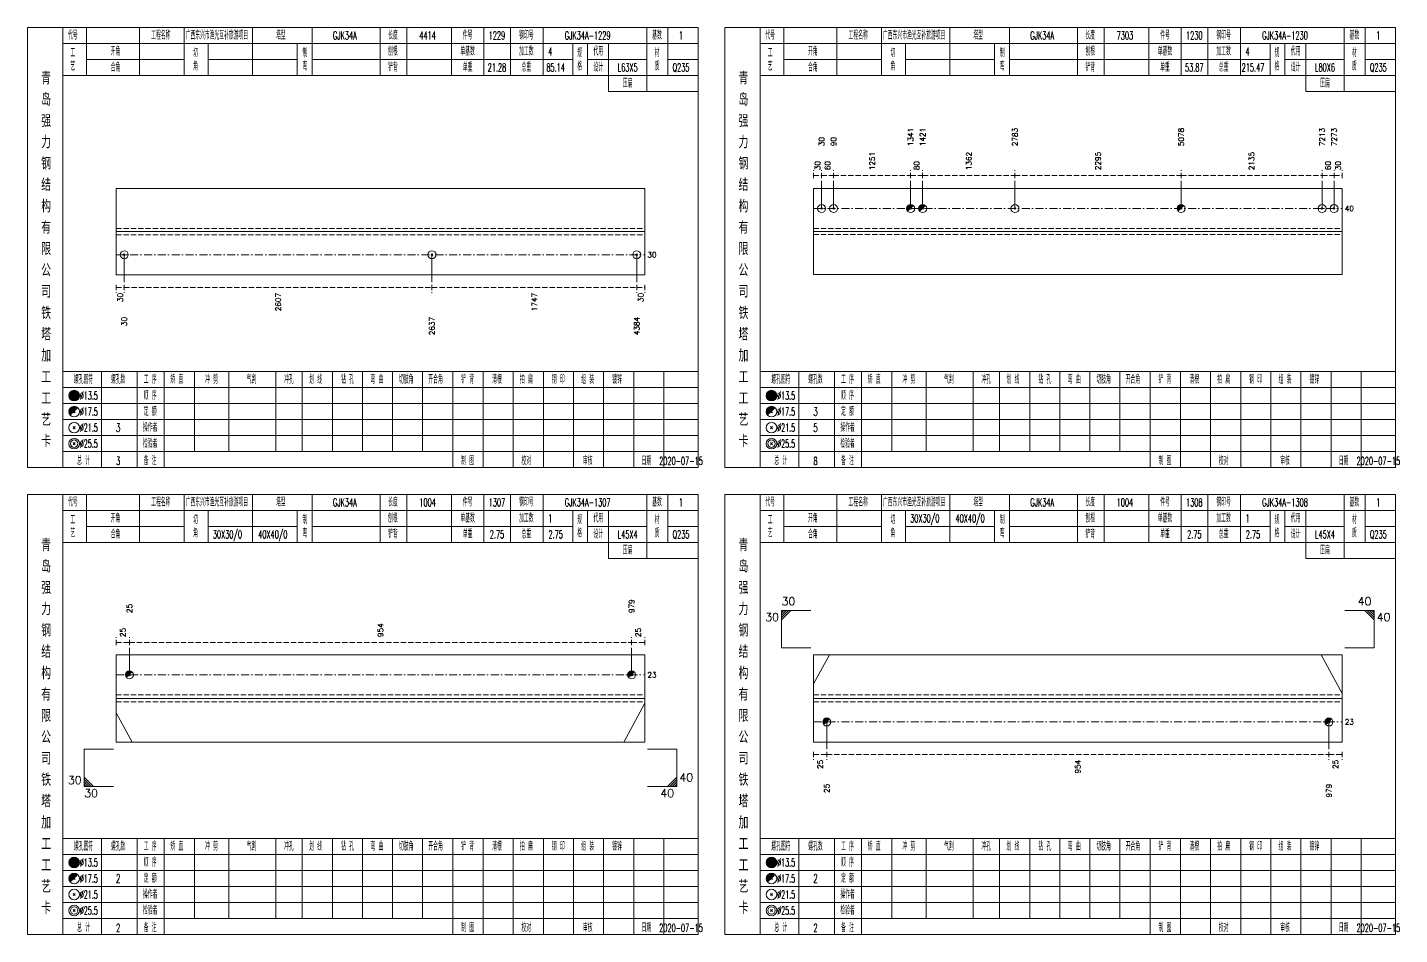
# Model space of a CAD drawing. Extents: x 0 to 2606, y -377 to 6479.
# Drawn here: x 0 to 514, y 700 to 1040 of the extents above; entities that cross this region are included whole.
import ezdxf
from ezdxf.enums import TextEntityAlignment as Align

# ---------------------------------------------------------------- set-up
doc = ezdxf.new("R2010")
doc.units = 0
doc.header["$MEASUREMENT"] = 0
doc.linetypes.add('一点画线', pattern=[5.2, 3, -1, 0.2, -1])
doc.linetypes.add('虚线', pattern=[2.75, 2, -0.75])
doc.layers.get('0').update_dxf_attribs({"linetype": 'CONTINUOUS', "lineweight": 25})
doc.layers.add('1', color=7, linetype='CONTINUOUS', lineweight=25)
doc.layers.add('4', color=7, linetype='CONTINUOUS', lineweight=25)
doc.styles.get("Standard").update_dxf_attribs({"font": 'simplex.shx', "width": 0.7, "height": 3, "bigfont": 'gbhzfs.shx'})

msp = doc.modelspace()

# ---------------------------------------------------------------- linework, layer by layer
at = {"color": 8, "linetype": '虚线', "lineweight": 9}
for p, q in [((294.7, 983.5), (294.7, 986.5)), ((294.7, 984.5), (297.7, 984.5)), ((297.7, 983.5), (297.7, 986.5)), ((297.7, 983.5), (297.7, 986.5)), ((297.7, 984.5), (302.2, 984.5)), ((302.2, 983.5), (302.2, 986.5)), ((302.2, 983.5), (302.2, 986.5)), ((302.2, 984.5), (331.08, 984.5)), ((331.08, 983.5), (331.08, 986.5)), ((331.08, 983.5), (331.08, 986.5)), ((331.08, 984.5), (335.58, 984.5)), ((335.58, 983.5), (335.58, 986.5)), ((335.58, 983.5), (335.58, 986.5)), ((335.58, 984.5), (370.19, 984.5)), ((370.19, 983.5), (370.19, 986.5)), ((370.19, 983.5), (370.19, 986.5)), ((370.19, 984.5), (432.45, 984.5)), ((432.45, 983.5), (432.45, 986.5)), ((432.45, 983.5), (432.45, 986.5)), ((432.45, 984.5), (485.3, 984.5)), ((485.3, 983.5), (485.3, 986.5)), ((485.3, 983.5), (485.3, 986.5)), ((485.3, 984.5), (489.8, 984.5)), ((489.8, 983.5), (489.8, 986.5)), ((489.8, 983.5), (489.8, 986.5)), ((489.8, 984.5), (492.8, 984.5)), ((492.8, 983.5), (492.8, 986.5)), ((33.3, 943.5), (33.3, 940.5)), ((33.3, 942.5), (36.3, 942.5)), ((36.3, 943.5), (36.3, 940.5)), ((36.3, 943.5), (36.3, 940.5)), ((36.3, 942.5), (151.65, 942.5)), ((151.65, 943.5), (151.65, 940.5)), ((151.65, 943.5), (151.65, 940.5)), ((151.65, 942.5), (228.4, 942.5)), ((228.4, 943.5), (228.4, 940.5)), ((228.4, 943.5), (228.4, 940.5)), ((228.4, 942.5), (231.4, 942.5)), ((231.4, 943.5), (231.4, 940.5)), ((33.3, 808.5), (33.3, 811.5)), ((33.3, 809.5), (38.23, 809.5)), ((38.23, 808.5), (38.23, 811.5)), ((38.23, 808.5), (38.23, 811.5)), ((38.23, 809.5), (226.47, 809.5)), ((226.47, 808.5), (226.47, 811.5)), ((226.47, 808.5), (226.47, 811.5)), ((226.47, 809.5), (231.4, 809.5)), ((231.4, 808.5), (231.4, 811.5)), ((294.7, 768.5), (294.7, 765.5)), ((294.7, 767.5), (299.63, 767.5)), ((299.63, 768.5), (299.63, 765.5)), ((299.63, 768.5), (299.63, 765.5)), ((299.63, 767.5), (487.87, 767.5)), ((487.87, 768.5), (487.87, 765.5)), ((487.87, 768.5), (487.87, 765.5)), ((487.87, 767.5), (492.8, 767.5)), ((492.8, 768.5), (492.8, 765.5))]:
    msp.add_line(p, q, dxfattribs=at)
at = {"color": 7, "linetype": 'Continuous', "lineweight": 13}
for p, q in [((297.7, 972.12), (297.7, 982.5)), ((302.2, 972.12), (302.2, 982.5)), ((331.08, 972.12), (331.08, 982.5)), ((335.58, 972.12), (335.58, 982.5)), ((370.19, 972.12), (370.19, 982.5)), ((432.45, 972.12), (432.45, 982.5)), ((485.3, 972.12), (485.3, 982.5)), ((489.8, 972.12), (489.8, 982.5)), ((297.4, 971.83), (298, 972.42)), ((298, 971.83), (297.4, 972.42)), ((301.9, 971.83), (302.5, 972.42)), ((302.5, 971.83), (301.9, 972.42)), ((369.89, 971.83), (370.49, 972.42)), ((370.49, 971.83), (369.89, 972.42)), ((485, 971.83), (485.6, 972.42)), ((485.6, 971.83), (485, 972.42)), ((489.5, 971.83), (490.1, 972.42)), ((490.1, 971.83), (489.5, 972.42)), ((36.3, 954.81), (36.3, 944.5)), ((151.65, 954.81), (151.65, 944.5)), ((228.4, 954.81), (228.4, 944.5)), ((282.7, 821.5), (293.7, 821.5)), ((282.7, 807.5), (282.7, 821.5)), ((283.57, 821.5), (282.7, 820.62)), ((284.45, 821.5), (282.7, 819.75)), ((285.32, 821.5), (282.7, 818.88)), ((286.2, 821.5), (282.7, 818)), ((504.8, 821.5), (493.8, 821.5)), ((501.3, 821.5), (504.8, 818)), ((502.18, 821.5), (504.8, 818.88)), ((503.05, 821.5), (504.8, 819.75)), ((503.93, 821.5), (504.8, 820.62)), ((504.8, 807.5), (504.8, 821.5)), ((38.23, 797.33), (38.23, 807.5)), ((226.47, 797.33), (226.47, 807.5)), ((282.7, 807.5), (293.7, 807.5)), ((294.7, 793.94), (300.62, 804.83)), ((492.8, 790.31), (484.91, 804.83)), ((504.8, 807.5), (493.8, 807.5)), ((33.3, 783.06), (39.22, 772.17)), ((231.4, 786.69), (223.51, 772.17)), ((299.63, 779.67), (299.63, 769.5)), ((487.87, 779.67), (487.87, 769.5)), ((21.3, 769.5), (32.3, 769.5)), ((21.3, 769.5), (21.3, 755.5)), ((243.4, 769.5), (232.4, 769.5)), ((243.4, 769.5), (243.4, 755.5)), ((24.8, 755.5), (21.3, 759)), ((23.93, 755.5), (21.3, 758.12)), ((23.05, 755.5), (21.3, 757.25)), ((22.18, 755.5), (21.3, 756.38)), ((239.9, 755.5), (243.4, 759)), ((240.78, 755.5), (243.4, 758.12)), ((241.65, 755.5), (243.4, 757.25)), ((242.53, 755.5), (243.4, 756.38)), ((21.3, 755.5), (32.3, 755.5)), ((243.4, 755.5), (232.4, 755.5))]:
    msp.add_line(p, q, dxfattribs=at)
at = {"color": 7, "linetype": 'Continuous', "lineweight": 18}
for p, q in [((33.3, 979.69), (33.3, 947.31)), ((33.3, 979.69), (231.4, 979.69)), ((231.4, 979.69), (231.4, 947.31)), ((294.7, 979.62), (294.7, 947.38)), ((294.7, 979.62), (492.8, 979.62)), ((492.8, 979.62), (492.8, 947.38)), ((33.3, 963.5), (231.4, 963.5)), ((294.7, 963.5), (492.8, 963.5)), ((33.3, 804.83), (33.3, 772.17)), ((33.3, 804.83), (231.4, 804.83)), ((231.4, 804.83), (231.4, 772.17)), ((294.7, 804.83), (294.7, 772.17)), ((294.7, 804.83), (492.8, 804.83)), ((492.8, 804.83), (492.8, 772.17)), ((33.3, 788.5), (231.4, 788.5)), ((294.7, 788.5), (492.8, 788.5))]:
    msp.add_line(p, q, dxfattribs=at)
at = {"color": 3, "linetype": '一点画线', "lineweight": 13}
for p, q in [((294.7, 972.12), (492.8, 972.12)), ((33.3, 954.81), (231.4, 954.81)), ((33.3, 797.33), (231.4, 797.33)), ((294.7, 779.67), (492.8, 779.67))]:
    msp.add_line(p, q, dxfattribs=at)
at = {"color": 7, "linetype": 'Continuous', "lineweight": 0}
for p, q in [((330.78, 971.83), (331.38, 972.42)), ((330.78, 972.42), (331.38, 971.83)), ((335.28, 971.83), (335.88, 972.42)), ((335.28, 972.42), (335.88, 971.83)), ((432.15, 971.83), (432.75, 972.42)), ((432.15, 972.42), (432.75, 971.83)), ((37.93, 797.03), (38.53, 797.63)), ((37.93, 797.63), (38.53, 797.03)), ((226.17, 797.03), (226.77, 797.63)), ((226.17, 797.63), (226.77, 797.03))]:
    msp.add_line(p, q, dxfattribs=at)
at = {"color": 1, "linetype": '虚线', "lineweight": 18}
for p, q in [((33.3, 964.69), (231.4, 964.69)), ((33.3, 962.31), (231.4, 962.31)), ((294.7, 964.62), (492.8, 964.62)), ((294.7, 962.38), (492.8, 962.38)), ((33.3, 789.83), (231.4, 789.83)), ((33.3, 787.17), (231.4, 787.17)), ((294.7, 789.83), (492.8, 789.83)), ((294.7, 787.17), (492.8, 787.17))]:
    msp.add_line(p, q, dxfattribs=at)
at = {"color": 7, "linetype": 'Continuous', "lineweight": 13}
for centre in [(297.7, 972.12), (302.2, 972.12), (331.08, 972.12), (335.58, 972.12), (370.19, 972.12), (432.45, 972.12), (485.3, 972.12), (489.8, 972.12), (38.23, 797.33), (226.47, 797.33)]:
    msp.add_circle(centre, 1.5, dxfattribs=at)
for centre, radius in [((331.08, 972.12), 1.35), ((331.08, 972.12), 1.2), ((331.08, 972.12), 1.05), ((331.08, 972.12), 0.9), ((331.08, 972.12), 0.75), ((331.08, 972.12), 0.6), ((331.08, 972.12), 0.45), ((331.08, 972.12), 0.3), ((331.08, 972.12), 0.15), ((335.58, 972.12), 1.35), ((335.58, 972.12), 1.2), ((335.58, 972.12), 1.05), ((335.58, 972.12), 0.9), ((335.58, 972.12), 0.75), ((335.58, 972.12), 0.6), ((335.58, 972.12), 0.45), ((335.58, 972.12), 0.3), ((335.58, 972.12), 0.15), ((432.45, 972.12), 1.35), ((432.45, 972.12), 1.2), ((432.45, 972.12), 1.05), ((432.45, 972.12), 0.9), ((432.45, 972.12), 0.75), ((432.45, 972.12), 0.6), ((432.45, 972.12), 0.45), ((432.45, 972.12), 0.3), ((432.45, 972.12), 0.15), ((38.23, 797.33), 1.35), ((38.23, 797.33), 1.2), ((38.23, 797.33), 1.05), ((38.23, 797.33), 0.9), ((38.23, 797.33), 0.75), ((38.23, 797.33), 0.6), ((38.23, 797.33), 0.45), ((38.23, 797.33), 0.3), ((38.23, 797.33), 0.15), ((226.47, 797.33), 1.35), ((226.47, 797.33), 1.2), ((226.47, 797.33), 1.05), ((226.47, 797.33), 0.9), ((226.47, 797.33), 0.75), ((226.47, 797.33), 0.6), ((226.47, 797.33), 0.45), ((226.47, 797.33), 0.3), ((226.47, 797.33), 0.15)]:
    msp.add_arc(centre, radius, 45, 225, dxfattribs=at)
at = {"layer": '1', "color": 7, "linetype": 'Continuous', "lineweight": 13}
for p, q in [((36, 954.51), (36.6, 955.11)), ((36.6, 954.51), (36, 955.11)), ((151.35, 954.51), (151.95, 955.11)), ((151.95, 954.51), (151.35, 955.11)), ((228.1, 954.51), (228.7, 955.11)), ((228.7, 954.51), (228.1, 955.11))]:
    msp.add_line(p, q, dxfattribs=at)
at = {"layer": '1', "color": 7, "linetype": 'Continuous', "lineweight": 18}
for p, q in [((33.3, 947.31), (231.4, 947.31)), ((294.7, 947.38), (492.8, 947.38)), ((33.3, 772.17), (231.4, 772.17)), ((294.7, 772.17), (492.8, 772.17))]:
    msp.add_line(p, q, dxfattribs=at)
at = {"layer": '1', "color": 7, "linetype": 'Continuous', "lineweight": 0}
for p, q in [((299.33, 779.37), (299.93, 779.97)), ((299.33, 779.97), (299.93, 779.37)), ((487.57, 779.37), (488.17, 779.97)), ((487.57, 779.97), (488.17, 779.37))]:
    msp.add_line(p, q, dxfattribs=at)
at = {"layer": '1', "color": 7, "linetype": 'Continuous', "lineweight": 13}
for centre in [(36.3, 954.81), (151.65, 954.81), (228.4, 954.81), (299.63, 779.67), (487.87, 779.67)]:
    msp.add_circle(centre, 1.5, dxfattribs=at)
for centre, radius in [((299.63, 779.67), 1.35), ((299.63, 779.67), 1.2), ((299.63, 779.67), 1.05), ((299.63, 779.67), 0.9), ((299.63, 779.67), 0.75), ((299.63, 779.67), 0.6), ((299.63, 779.67), 0.45), ((299.63, 779.67), 0.3), ((299.63, 779.67), 0.15), ((487.87, 779.67), 1.35), ((487.87, 779.67), 1.2), ((487.87, 779.67), 1.05), ((487.87, 779.67), 0.9), ((487.87, 779.67), 0.75), ((487.87, 779.67), 0.6), ((487.87, 779.67), 0.45), ((487.87, 779.67), 0.3), ((487.87, 779.67), 0.15)]:
    msp.add_arc(centre, radius, 45, 225, dxfattribs=at)
at = {"layer": '4', "color": 1, "linetype": 'Continuous', "lineweight": 18}
for p, q in [((13.3, 875), (13.3, 1040)), ((22.2, 1022), (22.2, 1040)), ((42, 1022), (42, 1040)), ((58.8, 1022), (58.8, 1040)), ((84.4, 1022), (84.4, 1040)), ((106.7, 1022), (106.7, 1040)), ((132.2, 1022), (132.2, 1040)), ((142.2, 1022), (142.2, 1040)), ((158.9, 1022), (158.9, 1040)), ((171.1, 1022), (171.1, 1040)), ((181.1, 1022), (181.1, 1040)), ((193.3, 1022), (193.3, 1040)), ((232.2, 1016), (232.2, 1040)), ((240, 1022), (240, 1040)), ((274.7, 875), (274.7, 1040)), ((283.6, 1022), (283.6, 1040)), ((303.4, 1022), (303.4, 1040)), ((320.2, 1022), (320.2, 1040)), ((345.8, 1022), (345.8, 1040)), ((368.1, 1022), (368.1, 1040)), ((393.6, 1022), (393.6, 1040)), ((403.6, 1022), (403.6, 1040)), ((420.3, 1022), (420.3, 1040)), ((432.5, 1022), (432.5, 1040)), ((442.5, 1022), (442.5, 1040)), ((454.7, 1022), (454.7, 1040)), ((493.6, 1016), (493.6, 1040)), ((501.4, 1022), (501.4, 1040)), ((13.3, 1034), (251.4, 1034)), ((67.8, 1022), (67.8, 1034)), ((101.1, 1022), (101.1, 1034)), ((204.4, 1022), (204.4, 1034)), ((210, 1022), (210, 1034)), ((217.8, 1016), (217.8, 1034)), ((274.7, 1034), (512.8, 1034)), ((329.2, 1022), (329.2, 1034)), ((362.5, 1022), (362.5, 1034)), ((465.8, 1022), (465.8, 1034)), ((471.4, 1022), (471.4, 1034)), ((479.2, 1016), (479.2, 1034)), ((22.2, 1028), (58.8, 1028)), ((67.8, 1028), (101.1, 1028)), ((106.7, 1028), (204.4, 1028)), ((210, 1028), (232.2, 1028)), ((240, 1028), (251.4, 1028)), ((283.6, 1028), (320.2, 1028)), ((329.2, 1028), (362.5, 1028)), ((368.1, 1028), (465.8, 1028)), ((471.4, 1028), (493.6, 1028)), ((501.4, 1028), (512.8, 1028)), ((13.3, 1022), (251.4, 1022)), ((274.7, 1022), (512.8, 1022)), ((217.8, 1016), (251.4, 1016)), ((479.2, 1016), (512.8, 1016)), ((13.3, 911), (251.4, 911)), ((27.8, 875), (27.8, 911)), ((41.1, 875), (41.1, 911)), ((51.2, 875), (51.2, 911)), ((62.6, 881), (62.6, 911)), ((75.5, 881), (75.5, 911)), ((93.1, 881), (93.1, 911)), ((103, 881), (103, 911)), ((114.3, 881), (114.3, 911)), ((125.6, 881), (125.6, 911)), ((136.9, 881), (136.9, 911)), ((148.1, 881), (148.1, 911)), ((159.5, 881), (159.5, 911)), ((170.8, 881), (170.8, 911)), ((182.1, 881), (182.1, 911)), ((193.4, 881), (193.4, 911)), ((204.7, 881), (204.7, 911)), ((216, 881), (216, 911)), ((227.3, 881), (227.3, 911)), ((238.6, 881), (238.6, 911)), ((274.7, 911), (512.8, 911)), ((289.2, 875), (289.2, 911)), ((302.5, 875), (302.5, 911)), ((312.6, 875), (312.6, 911)), ((324, 881), (324, 911)), ((336.9, 881), (336.9, 911)), ((354.5, 881), (354.5, 911)), ((364.4, 881), (364.4, 911)), ((375.7, 881), (375.7, 911)), ((387, 881), (387, 911)), ((398.3, 881), (398.3, 911)), ((409.5, 881), (409.5, 911)), ((420.9, 881), (420.9, 911)), ((432.2, 881), (432.2, 911)), ((443.5, 881), (443.5, 911)), ((454.8, 881), (454.8, 911)), ((466.1, 881), (466.1, 911)), ((477.4, 881), (477.4, 911)), ((488.7, 881), (488.7, 911)), ((500, 881), (500, 911)), ((13.3, 905), (251.4, 905)), ((274.7, 905), (512.8, 905)), ((13.3, 899), (251.4, 899)), ((274.7, 899), (512.8, 899)), ((13.3, 893), (251.4, 893)), ((274.7, 893), (512.8, 893)), ((13.3, 887), (251.4, 887)), ((274.7, 887), (512.8, 887)), ((13.3, 881), (251.4, 881)), ((159.5, 875), (159.5, 881)), ((170.8, 875), (170.8, 881)), ((182.1, 875), (182.1, 881)), ((193.4, 875), (193.4, 881)), ((204.7, 875), (204.7, 881)), ((216, 875), (216, 881)), ((227.3, 875), (227.3, 881)), ((238.6, 875), (238.6, 881)), ((274.7, 881), (512.8, 881)), ((420.9, 875), (420.9, 881)), ((432.2, 875), (432.2, 881)), ((443.5, 875), (443.5, 881)), ((454.8, 875), (454.8, 881)), ((466.1, 875), (466.1, 881)), ((477.4, 875), (477.4, 881)), ((488.7, 875), (488.7, 881)), ((500, 875), (500, 881)), ((13.3, 700), (13.3, 865)), ((22.2, 847), (22.2, 865)), ((42, 847), (42, 865)), ((58.8, 847), (58.8, 865)), ((84.4, 847), (84.4, 865)), ((106.7, 847), (106.7, 865)), ((132.2, 847), (132.2, 865)), ((142.2, 847), (142.2, 865)), ((158.9, 847), (158.9, 865)), ((171.1, 847), (171.1, 865)), ((181.1, 847), (181.1, 865)), ((193.3, 847), (193.3, 865)), ((232.2, 841), (232.2, 865)), ((240, 847), (240, 865)), ((274.7, 700), (274.7, 865)), ((283.6, 847), (283.6, 865)), ((303.4, 847), (303.4, 865)), ((320.2, 847), (320.2, 865)), ((345.8, 847), (345.8, 865)), ((368.1, 847), (368.1, 865)), ((393.6, 847), (393.6, 865)), ((403.6, 847), (403.6, 865)), ((420.3, 847), (420.3, 865)), ((432.5, 847), (432.5, 865)), ((442.5, 847), (442.5, 865)), ((454.7, 847), (454.7, 865)), ((493.6, 841), (493.6, 865)), ((501.4, 847), (501.4, 865)), ((13.3, 859), (251.4, 859)), ((67.8, 847), (67.8, 859)), ((101.1, 847), (101.1, 859)), ((204.4, 847), (204.4, 859)), ((210, 847), (210, 859)), ((217.8, 841), (217.8, 859)), ((274.7, 859), (512.8, 859)), ((329.2, 847), (329.2, 859)), ((362.5, 847), (362.5, 859)), ((465.8, 847), (465.8, 859)), ((471.4, 847), (471.4, 859)), ((479.2, 841), (479.2, 859)), ((22.2, 853), (58.8, 853)), ((67.8, 853), (101.1, 853)), ((106.7, 853), (204.4, 853)), ((210, 853), (232.2, 853)), ((240, 853), (251.4, 853)), ((283.6, 853), (320.2, 853)), ((329.2, 853), (362.5, 853)), ((368.1, 853), (465.8, 853)), ((471.4, 853), (493.6, 853)), ((501.4, 853), (512.8, 853)), ((13.3, 847), (251.4, 847)), ((274.7, 847), (512.8, 847)), ((217.8, 841), (251.4, 841)), ((479.2, 841), (512.8, 841)), ((13.3, 736), (251.4, 736)), ((27.8, 700), (27.8, 736)), ((41.1, 700), (41.1, 736)), ((51.2, 700), (51.2, 736)), ((62.6, 706), (62.6, 736)), ((75.5, 706), (75.5, 736)), ((93.1, 706), (93.1, 736)), ((103, 706), (103, 736)), ((114.3, 706), (114.3, 736)), ((125.6, 706), (125.6, 736)), ((136.9, 706), (136.9, 736)), ((148.1, 706), (148.1, 736)), ((159.5, 706), (159.5, 736)), ((170.8, 706), (170.8, 736)), ((182.1, 706), (182.1, 736)), ((193.4, 706), (193.4, 736)), ((204.7, 706), (204.7, 736)), ((216, 706), (216, 736)), ((227.3, 706), (227.3, 736)), ((238.6, 706), (238.6, 736)), ((274.7, 736), (512.8, 736)), ((289.2, 700), (289.2, 736)), ((302.5, 700), (302.5, 736)), ((312.6, 700), (312.6, 736)), ((324, 706), (324, 736)), ((336.9, 706), (336.9, 736)), ((354.5, 706), (354.5, 736)), ((364.4, 706), (364.4, 736)), ((375.7, 706), (375.7, 736)), ((387, 706), (387, 736)), ((398.3, 706), (398.3, 736)), ((409.5, 706), (409.5, 736)), ((420.9, 706), (420.9, 736)), ((432.2, 706), (432.2, 736)), ((443.5, 706), (443.5, 736)), ((454.8, 706), (454.8, 736)), ((466.1, 706), (466.1, 736)), ((477.4, 706), (477.4, 736)), ((488.7, 706), (488.7, 736)), ((500, 706), (500, 736)), ((13.3, 730), (251.4, 730)), ((274.7, 730), (512.8, 730)), ((13.3, 724), (251.4, 724)), ((274.7, 724), (512.8, 724)), ((13.3, 718), (251.4, 718)), ((274.7, 718), (512.8, 718)), ((13.3, 712), (251.4, 712)), ((274.7, 712), (512.8, 712)), ((13.3, 706), (251.4, 706)), ((159.5, 700), (159.5, 706)), ((170.8, 700), (170.8, 706)), ((182.1, 700), (182.1, 706)), ((193.4, 700), (193.4, 706)), ((204.7, 700), (204.7, 706)), ((216, 700), (216, 706)), ((227.3, 700), (227.3, 706)), ((238.6, 700), (238.6, 706)), ((274.7, 706), (512.8, 706)), ((420.9, 700), (420.9, 706)), ((432.2, 700), (432.2, 706)), ((443.5, 700), (443.5, 706)), ((454.8, 700), (454.8, 706)), ((466.1, 700), (466.1, 706)), ((477.4, 700), (477.4, 706)), ((488.7, 700), (488.7, 706)), ((500, 700), (500, 706))]:
    msp.add_line(p, q, dxfattribs=at)
at = {"layer": '4', "color": 7, "linetype": 'Continuous', "lineweight": 13}
for p, q in [((17.3, 901.8), (17.7, 902.2)), ((17.7, 901.8), (17.3, 902.2)), ((278.7, 901.8), (279.1, 902.2)), ((279.1, 901.8), (278.7, 902.2)), ((17.1, 889.6), (17.9, 890.4)), ((17.9, 889.6), (17.1, 890.4)), ((278.5, 889.6), (279.3, 890.4)), ((279.3, 889.6), (278.5, 890.4)), ((17.1, 883.6), (17.9, 884.4)), ((17.9, 883.6), (17.1, 884.4)), ((278.5, 883.6), (279.3, 884.4)), ((279.3, 883.6), (278.5, 884.4)), ((17.3, 726.8), (17.7, 727.2)), ((17.7, 726.8), (17.3, 727.2)), ((278.7, 726.8), (279.1, 727.2)), ((279.1, 726.8), (278.7, 727.2)), ((17.1, 714.6), (17.9, 715.4)), ((17.9, 714.6), (17.1, 715.4)), ((278.5, 714.6), (279.3, 715.4)), ((279.3, 714.6), (278.5, 715.4)), ((17.1, 708.6), (17.9, 709.4)), ((17.9, 708.6), (17.1, 709.4)), ((278.5, 708.6), (279.3, 709.4)), ((279.3, 708.6), (278.5, 709.4))]:
    msp.add_line(p, q, dxfattribs=at)
at = {"layer": '4', "color": 7, "linetype": 'Continuous', "lineweight": 0}
for p, q in [((17.1, 895.6), (17.9, 896.4)), ((17.1, 896.4), (17.9, 895.6)), ((278.5, 895.6), (279.3, 896.4)), ((278.5, 896.4), (279.3, 895.6)), ((17.1, 720.6), (17.9, 721.4)), ((17.1, 721.4), (17.9, 720.6)), ((278.5, 720.6), (279.3, 721.4)), ((278.5, 721.4), (279.3, 720.6))]:
    msp.add_line(p, q, dxfattribs=at)
at = {"layer": '4', "color": 1, "linetype": 'Continuous', "lineweight": 18}
for points in [[(0, 1040), (0, 875), (251.4, 875), (251.4, 1040)], [(261.4, 1040), (261.4, 875), (512.8, 875), (512.8, 1040)], [(0, 865), (0, 700), (251.4, 700), (251.4, 865)], [(261.4, 865), (261.4, 700), (512.8, 700), (512.8, 865)]]:
    msp.add_lwpolyline(points, close=True, dxfattribs=at)
at = {"layer": '4', "color": 7, "linetype": 'Continuous', "lineweight": 13}
for centre, radius in [((17.5, 902), 2), ((17.5, 902), 1.8), ((17.5, 902), 1.6), ((17.5, 902), 1.4), ((17.5, 902), 1.2), ((17.5, 902), 1), ((17.5, 902), 0.8), ((17.5, 902), 0.6), ((17.5, 902), 0.4), ((17.5, 902), 0.2), ((278.9, 902), 2), ((278.9, 902), 1.8), ((278.9, 902), 1.6), ((278.9, 902), 1.4), ((278.9, 902), 1.2), ((278.9, 902), 1), ((278.9, 902), 0.8), ((278.9, 902), 0.6), ((278.9, 902), 0.4), ((278.9, 902), 0.2), ((17.5, 896), 2), ((278.9, 896), 2), ((17.5, 890), 2), ((278.9, 890), 2), ((17.5, 884), 2), ((17.5, 884), 1.4), ((278.9, 884), 2), ((278.9, 884), 1.4), ((17.5, 727), 2), ((17.5, 727), 1.8), ((17.5, 727), 1.6), ((17.5, 727), 1.4), ((17.5, 727), 1.2), ((17.5, 727), 1), ((17.5, 727), 0.8), ((17.5, 727), 0.6), ((17.5, 727), 0.4), ((17.5, 727), 0.2), ((278.9, 727), 2), ((278.9, 727), 1.8), ((278.9, 727), 1.6), ((278.9, 727), 1.4), ((278.9, 727), 1.2), ((278.9, 727), 1), ((278.9, 727), 0.8), ((278.9, 727), 0.6), ((278.9, 727), 0.4), ((278.9, 727), 0.2), ((17.5, 721), 2), ((278.9, 721), 2), ((17.5, 715), 2), ((278.9, 715), 2), ((17.5, 709), 2), ((17.5, 709), 1.4), ((278.9, 709), 2), ((278.9, 709), 1.4)]:
    msp.add_circle(centre, radius, dxfattribs=at)
for centre, radius in [((17.5, 896), 1.8), ((17.5, 896), 1.6), ((17.5, 896), 1.4), ((17.5, 896), 1.2), ((17.5, 896), 1), ((17.5, 896), 0.8), ((17.5, 896), 0.6), ((17.5, 896), 0.4), ((17.5, 896), 0.2), ((278.9, 896), 1.8), ((278.9, 896), 1.6), ((278.9, 896), 1.4), ((278.9, 896), 1.2), ((278.9, 896), 1), ((278.9, 896), 0.8), ((278.9, 896), 0.6), ((278.9, 896), 0.4), ((278.9, 896), 0.2), ((17.5, 721), 1.8), ((17.5, 721), 1.6), ((17.5, 721), 1.4), ((17.5, 721), 1.2), ((17.5, 721), 1), ((17.5, 721), 0.8), ((17.5, 721), 0.6), ((17.5, 721), 0.4), ((17.5, 721), 0.2), ((278.9, 721), 1.8), ((278.9, 721), 1.6), ((278.9, 721), 1.4), ((278.9, 721), 1.2), ((278.9, 721), 1), ((278.9, 721), 0.8), ((278.9, 721), 0.6), ((278.9, 721), 0.4), ((278.9, 721), 0.2)]:
    msp.add_arc(centre, radius, 45, 225, dxfattribs=at)

# ---------------------------------------------------------------- texts
at = {"color": 7, "linetype": 'Continuous', "lineweight": 13}
for s, p in [('30', (297.7, 995.5)), ('90', (302.2, 995.5)), ('1341', (331.08, 995.5)), ('1421', (335.58, 995.5)), ('2783', (370.19, 995.5)), ('5078', (432.45, 995.5)), ('7213', (485.3, 995.5)), ('7273', (489.8, 995.5)), ('25', (38.23, 820.5)), ('979', (226.47, 820.5))]:
    msp.add_text(s, height=2, rotation=90, dxfattribs=at).set_placement(p, align=Align.MIDDLE_LEFT)
at = {"color": 8, "linetype": 'Continuous', "lineweight": 9}
for s, p in [('1362', (352.88, 986.5)), ('2295', (401.32, 986.5)), ('2135', (458.87, 986.5)), ('30', (296.2, 986.5)), ('60', (299.95, 986.5)), ('1251', (316.64, 986.5)), ('80', (333.33, 986.5)), ('60', (487.55, 986.5)), ('30', (491.3, 986.5)), ('25', (35.77, 811.5)), ('954', (132.35, 811.5)), ('25', (228.93, 811.5))]:
    msp.add_text(s, height=2, rotation=90, dxfattribs=at).set_placement(p, align=Align.MIDDLE_LEFT)
at = {"color": 7, "linetype": 'Continuous', "lineweight": 13}
for s, p in [('40', (493.8, 972.12)), ('30', (232.4, 954.81)), ('23', (232.4, 797.33)), ('23', (493.8, 779.67))]:
    msp.add_text(s, height=2, dxfattribs=at).set_placement(p, align=Align.MIDDLE_LEFT)
at = {"color": 8, "linetype": 'Continuous', "lineweight": 9}
for s, p in [('30', (34.8, 940.5)), ('2607', (93.97, 940.5)), ('1747', (190.02, 940.5)), ('30', (229.9, 940.5)), ('25', (297.17, 765.5)), ('954', (393.75, 765.5)), ('25', (490.33, 765.5))]:
    msp.add_text(s, height=2, rotation=90, dxfattribs=at).set_placement(p, align=Align.MIDDLE_RIGHT)
at = {"color": 7, "linetype": 'Continuous', "lineweight": 13}
for s, p in [('30', (282.7, 822.5)), ('40', (244.4, 756.5))]:
    msp.add_text(s, height=3, dxfattribs=at).set_placement(p, align=Align.BOTTOM_LEFT)
for s, p in [('40', (503.8, 822.5)), ('30', (20.3, 755.5))]:
    msp.add_text(s, height=3, dxfattribs=at).set_placement(p, align=Align.BOTTOM_RIGHT)
for s, p in [('30', (281.7, 820.5)), ('40', (242.4, 754.5))]:
    msp.add_text(s, height=3, dxfattribs=at).set_placement(p, align=Align.TOP_RIGHT)
for s, p in [('40', (505.8, 820.5)), ('30', (21.3, 754.5))]:
    msp.add_text(s, height=3, dxfattribs=at).set_placement(p, align=Align.TOP_LEFT)
at = {"layer": '1', "color": 7, "linetype": 'Continuous', "lineweight": 13}
for s, p in [('30', (36.3, 931.5)), ('2637', (151.65, 931.5)), ('4384', (228.4, 931.5)), ('25', (299.63, 756.5)), ('979', (487.87, 756.5))]:
    msp.add_text(s, height=2, rotation=90, dxfattribs=at).set_placement(p, align=Align.MIDDLE_RIGHT)
at = {"layer": '4', "color": 1, "linetype": 'Continuous', "lineweight": 13}
for s, height, width, p in [('代号', 3, 0.6, (17, 1037)), ('工程名称', 3, 0.6, (50, 1037)), ('广西东兴市渔光互补旅游项目', 3, 0.6, (71, 1037)), ('塔型', 3, 0.6, (95, 1037)), ('GJK34A', 3, 0.6, (119, 1037)), ('长度', 3, 0.6, (137, 1037)), ('4414', 3, 0.6, (150, 1037)), ('件号', 3, 0.6, (165, 1037)), ('1229', 3, 0.6, (176, 1037)), ('钢印号', 3, 0.6, (187, 1037)), ('GJK34A-1229', 3, 0.6, (210, 1037)), ('基数', 3, 0.6, (236, 1037)), ('1', 3, 0.6, (245, 1037)), ('代号', 3, 0.6, (278.4, 1037)), ('工程名称', 3, 0.6, (311.4, 1037)), ('广西东兴市渔光互补旅游项目', 3, 0.6, (332.4, 1037)), ('塔型', 3, 0.6, (356.4, 1037)), ('GJK34A', 3, 0.6, (380.4, 1037)), ('长度', 3, 0.6, (398.4, 1037)), ('7303', 3, 0.6, (411.4, 1037)), ('件号', 3, 0.6, (426.4, 1037)), ('1230', 3, 0.6, (437.4, 1037)), ('钢印号', 3, 0.6, (448.4, 1037)), ('GJK34A-1230', 3, 0.6, (471.4, 1037)), ('基数', 3, 0.6, (497.4, 1037)), ('1', 3, 0.6, (506.4, 1037)), ('工', 3, 0.6, (17, 1030.4)), ('开角', 3, 0.6, (33, 1031)), ('切', 3, 0.6, (63, 1030.4)), ('制', 3, 0.6, (104, 1030.4)), ('刨根', 3, 0.6, (137, 1031)), ('单基数', 3, 0.6, (165, 1031)), ('加工数', 3, 0.6, (187, 1031)), ('4', 3, 0.6, (196, 1031)), ('规', 3, 0.6, (207, 1030.4)), ('代用', 3, 0.6, (214, 1031)), ('材', 3, 0.6, (236, 1030.4)), ('工', 3, 0.6, (278.4, 1030.4)), ('开角', 3, 0.6, (294.4, 1031)), ('切', 3, 0.6, (324.4, 1030.4)), ('制', 3, 0.6, (365.4, 1030.4)), ('刨根', 3, 0.6, (398.4, 1031)), ('单基数', 3, 0.6, (426.4, 1031)), ('加工数', 3, 0.6, (448.4, 1031)), ('4', 3, 0.6, (457.4, 1031)), ('规', 3, 0.6, (468.4, 1030.4)), ('代用', 3, 0.6, (475.4, 1031)), ('材', 3, 0.6, (497.4, 1030.4)), ('青', 4.6, 0.8, (7, 1021)), ('艺', 3, 0.6, (17, 1025.4)), ('合角', 3, 0.6, (33, 1025)), ('角', 3, 0.6, (63, 1025.4)), ('弯', 3, 0.6, (104, 1025.4)), ('铲背', 3, 0.6, (137, 1025)), ('单重', 3, 0.6, (165, 1025)), ('21.28', 3, 0.6, (176, 1025)), ('总重', 3, 0.6, (187, 1025)), ('85.14', 3, 0.6, (198, 1025)), ('格', 3, 0.6, (207, 1025.4)), ('设计', 3, 0.6, (214, 1025)), ('L63X5', 3, 0.6, (225, 1025)), ('质', 3, 0.6, (236, 1025.4)), ('Q235', 3, 0.6, (245, 1025)), ('青', 4.6, 0.8, (268.4, 1021)), ('艺', 3, 0.6, (278.4, 1025.4)), ('合角', 3, 0.6, (294.4, 1025)), ('角', 3, 0.6, (324.4, 1025.4)), ('弯', 3, 0.6, (365.4, 1025.4)), ('铲背', 3, 0.6, (398.4, 1025)), ('单重', 3, 0.6, (426.4, 1025)), ('53.87', 3, 0.6, (437.4, 1025)), ('总重', 3, 0.6, (448.4, 1025)), ('215.47', 3, 0.6, (459.4, 1025)), ('格', 3, 0.6, (468.4, 1025.4)), ('设计', 3, 0.6, (475.4, 1025)), ('L80X6', 3, 0.6, (486.4, 1025)), ('质', 3, 0.6, (497.4, 1025.4)), ('Q235', 3, 0.6, (506.4, 1025)), ('压扁', 3, 0.6, (225, 1019)), ('压扁', 3, 0.6, (486.4, 1019)), ('岛', 4.6, 0.8, (7, 1013)), ('岛', 4.6, 0.8, (268.4, 1013)), ('强', 4.6, 0.8, (7, 1005)), ('强', 4.6, 0.8, (268.4, 1005)), ('力', 4.6, 0.8, (7, 997)), ('力', 4.6, 0.8, (268.4, 997)), ('钢', 4.6, 0.8, (7, 989)), ('钢', 4.6, 0.8, (268.4, 989)), ('结', 4.6, 0.8, (7, 981)), ('结', 4.6, 0.8, (268.4, 981)), ('构', 4.6, 0.8, (7, 973)), ('构', 4.6, 0.8, (268.4, 973)), ('有', 4.6, 0.8, (7, 965)), ('有', 4.6, 0.8, (268.4, 965)), ('限', 4.6, 0.8, (7, 957)), ('限', 4.6, 0.8, (268.4, 957)), ('公', 4.6, 0.8, (7, 949)), ('公', 4.6, 0.8, (268.4, 949)), ('司', 4.6, 0.8, (7, 941)), ('司', 4.6, 0.8, (268.4, 941)), ('铁', 4.6, 0.8, (7, 933)), ('铁', 4.6, 0.8, (268.4, 933)), ('塔', 4.6, 0.8, (7, 925)), ('塔', 4.6, 0.8, (268.4, 925)), ('加', 4.6, 0.8, (7, 917)), ('加', 4.6, 0.8, (268.4, 917)), ('工', 4.6, 0.8, (7, 909)), ('工', 4.6, 0.8, (268.4, 909)), ('螺孔图符', 3, 0.6, (21, 908)), ('螺孔数', 3, 0.6, (34, 908)), ('工 序', 3, 0.6, (46, 908)), ('矫 直', 3, 0.6, (56, 908)), ('冲 剪', 3, 0.6, (69, 908)), ('气割', 3, 0.6, (84, 908)), ('冲孔', 3, 0.6, (98, 908)), ('划 线', 3, 0.6, (108, 908)), ('钻 孔', 3, 0.6, (120, 908)), ('弯 曲', 3, 0.6, (131, 908)), ('切肢角', 3, 0.6, (142, 908)), ('开合角', 3, 0.6, (153, 908)), ('铲 背', 3, 0.6, (165, 908)), ('清根', 3, 0.6, (176, 908)), ('拍 扁', 3, 0.6, (187, 908)), ('钢 印', 3, 0.6, (199, 908)), ('组 装', 3, 0.6, (210, 908)), ('镀锌', 3, 0.6, (221, 908)), ('螺孔图符', 3, 0.6, (282.4, 908)), ('螺孔数', 3, 0.6, (295.4, 908)), ('工 序', 3, 0.6, (307.4, 908)), ('矫 直', 3, 0.6, (317.4, 908)), ('冲 剪', 3, 0.6, (330.4, 908)), ('气割', 3, 0.6, (345.4, 908)), ('冲孔', 3, 0.6, (359.4, 908)), ('划 线', 3, 0.6, (369.4, 908)), ('钻 孔', 3, 0.6, (381.4, 908)), ('弯 曲', 3, 0.6, (392.4, 908)), ('切肢角', 3, 0.6, (403.4, 908)), ('开合角', 3, 0.6, (414.4, 908)), ('铲 背', 3, 0.6, (426.4, 908)), ('清根', 3, 0.6, (437.4, 908)), ('拍 扁', 3, 0.6, (448.4, 908)), ('钢 印', 3, 0.6, (460.4, 908)), ('组 装', 3, 0.6, (471.4, 908)), ('镀锌', 3, 0.6, (482.4, 908)), ('工', 4.6, 0.8, (7, 901)), ('%%C13.5', 3, 0.5, (23, 902)), ('顺 序', 3, 0.6, (46, 902)), ('工', 4.6, 0.8, (268.4, 901)), ('%%C13.5', 3, 0.5, (284.4, 902)), ('顺 序', 3, 0.6, (307.4, 902)), ('艺', 4.6, 0.8, (7, 893)), ('%%C17.5', 3, 0.5, (23, 896)), ('定 额', 3, 0.6, (46, 896)), ('艺', 4.6, 0.8, (268.4, 893)), ('%%C17.5', 3, 0.5, (284.4, 896)), ('3', 3.2, 0.6, (295.4, 896)), ('定 额', 3, 0.6, (307.4, 896)), ('%%C21.5', 3, 0.5, (23, 890)), ('3', 3.2, 0.6, (34, 890)), ('操作者', 3, 0.6, (46, 890)), ('%%C21.5', 3, 0.5, (284.4, 890)), ('5', 3.2, 0.6, (295.4, 890)), ('操作者', 3, 0.6, (307.4, 890)), ('卡', 4.6, 0.8, (7, 885)), ('%%C25.5', 3, 0.5, (23, 884)), ('检验者', 3, 0.6, (46, 884)), ('卡', 4.6, 0.8, (268.4, 885)), ('%%C25.5', 3, 0.5, (284.4, 884)), ('检验者', 3, 0.6, (307.4, 884)), ('总 计', 3, 0.6, (21, 877.5)), ('3', 3, 0.6, (34, 877.5)), ('备 注', 3, 0.6, (46, 877.5)), ('制 图', 3, 0.6, (165, 877.5)), ('校对', 3, 0.6, (187, 877.5)), ('审核', 3, 0.6, (210, 877.5)), ('日期', 3, 0.6, (232, 877.5)), ('2020-07-15', 3, 0.6, (245, 877.5)), ('总 计', 3, 0.6, (282.4, 877.5)), ('8', 3, 0.6, (295.4, 877.5)), ('备 注', 3, 0.6, (307.4, 877.5)), ('制 图', 3, 0.6, (426.4, 877.5)), ('校对', 3, 0.6, (448.4, 877.5)), ('审核', 3, 0.6, (471.4, 877.5)), ('日期', 3, 0.6, (493.4, 877.5)), ('2020-07-15', 3, 0.6, (506.4, 877.5)), ('代号', 3, 0.6, (17, 862)), ('工程名称', 3, 0.6, (50, 862)), ('广西东兴市渔光互补旅游项目', 3, 0.6, (71, 862)), ('塔型', 3, 0.6, (95, 862)), ('GJK34A', 3, 0.6, (119, 862)), ('长度', 3, 0.6, (137, 862)), ('1004', 3, 0.6, (150, 862)), ('件号', 3, 0.6, (165, 862)), ('1307', 3, 0.6, (176, 862)), ('钢印号', 3, 0.6, (187, 862)), ('GJK34A-1307', 3, 0.6, (210, 862)), ('基数', 3, 0.6, (236, 862)), ('1', 3, 0.6, (245, 862)), ('代号', 3, 0.6, (278.4, 862)), ('工程名称', 3, 0.6, (311.4, 862)), ('广西东兴市渔光互补旅游项目', 3, 0.6, (332.4, 862)), ('塔型', 3, 0.6, (356.4, 862)), ('GJK34A', 3, 0.6, (380.4, 862)), ('长度', 3, 0.6, (398.4, 862)), ('1004', 3, 0.6, (411.4, 862)), ('件号', 3, 0.6, (426.4, 862)), ('1308', 3, 0.6, (437.4, 862)), ('钢印号', 3, 0.6, (448.4, 862)), ('GJK34A-1308', 3, 0.6, (471.4, 862)), ('基数', 3, 0.6, (497.4, 862)), ('1', 3, 0.6, (506.4, 862)), ('工', 3, 0.6, (17, 855.4)), ('开角', 3, 0.6, (33, 856)), ('切', 3, 0.6, (63, 855.4)), ('制', 3, 0.6, (104, 855.4)), ('刨根', 3, 0.6, (137, 856)), ('单基数', 3, 0.6, (165, 856)), ('加工数', 3, 0.6, (187, 856)), ('1', 3, 0.6, (196, 856)), ('规', 3, 0.6, (207, 855.4)), ('代用', 3, 0.6, (214, 856)), ('材', 3, 0.6, (236, 855.4)), ('工', 3, 0.6, (278.4, 855.4)), ('开角', 3, 0.6, (294.4, 856)), ('切', 3, 0.6, (324.4, 855.4)), ('30X30/0', 3, 0.6, (336.4, 856)), ('40X40/0', 3, 0.6, (353.4, 856)), ('制', 3, 0.6, (365.4, 855.4)), ('刨根', 3, 0.6, (398.4, 856)), ('单基数', 3, 0.6, (426.4, 856)), ('加工数', 3, 0.6, (448.4, 856)), ('1', 3, 0.6, (457.4, 856)), ('规', 3, 0.6, (468.4, 855.4)), ('代用', 3, 0.6, (475.4, 856)), ('材', 3, 0.6, (497.4, 855.4)), ('青', 4.6, 0.8, (7, 846)), ('艺', 3, 0.6, (17, 850.4)), ('合角', 3, 0.6, (33, 850)), ('角', 3, 0.6, (63, 850.4)), ('30X30/0', 3, 0.6, (75, 850)), ('40X40/0', 3, 0.6, (92, 850)), ('弯', 3, 0.6, (104, 850.4)), ('铲背', 3, 0.6, (137, 850)), ('单重', 3, 0.6, (165, 850)), ('2.75', 3, 0.6, (176, 850)), ('总重', 3, 0.6, (187, 850)), ('2.75', 3, 0.6, (198, 850)), ('格', 3, 0.6, (207, 850.4)), ('设计', 3, 0.6, (214, 850)), ('L45X4', 3, 0.6, (225, 850)), ('质', 3, 0.6, (236, 850.4)), ('Q235', 3, 0.6, (245, 850)), ('青', 4.6, 0.8, (268.4, 846)), ('艺', 3, 0.6, (278.4, 850.4)), ('合角', 3, 0.6, (294.4, 850)), ('角', 3, 0.6, (324.4, 850.4)), ('弯', 3, 0.6, (365.4, 850.4)), ('铲背', 3, 0.6, (398.4, 850)), ('单重', 3, 0.6, (426.4, 850)), ('2.75', 3, 0.6, (437.4, 850)), ('总重', 3, 0.6, (448.4, 850)), ('2.75', 3, 0.6, (459.4, 850)), ('格', 3, 0.6, (468.4, 850.4)), ('设计', 3, 0.6, (475.4, 850)), ('L45X4', 3, 0.6, (486.4, 850)), ('质', 3, 0.6, (497.4, 850.4)), ('Q235', 3, 0.6, (506.4, 850)), ('压扁', 3, 0.6, (225, 844)), ('压扁', 3, 0.6, (486.4, 844)), ('岛', 4.6, 0.8, (7, 838)), ('岛', 4.6, 0.8, (268.4, 838)), ('强', 4.6, 0.8, (7, 830)), ('强', 4.6, 0.8, (268.4, 830)), ('力', 4.6, 0.8, (7, 822)), ('力', 4.6, 0.8, (268.4, 822)), ('钢', 4.6, 0.8, (7, 814)), ('钢', 4.6, 0.8, (268.4, 814)), ('结', 4.6, 0.8, (7, 806)), ('结', 4.6, 0.8, (268.4, 806)), ('构', 4.6, 0.8, (7, 798)), ('构', 4.6, 0.8, (268.4, 798)), ('有', 4.6, 0.8, (7, 790)), ('有', 4.6, 0.8, (268.4, 790)), ('限', 4.6, 0.8, (7, 782)), ('限', 4.6, 0.8, (268.4, 782)), ('公', 4.6, 0.8, (7, 774)), ('公', 4.6, 0.8, (268.4, 774)), ('司', 4.6, 0.8, (7, 766)), ('司', 4.6, 0.8, (268.4, 766)), ('铁', 4.6, 0.8, (7, 758)), ('铁', 4.6, 0.8, (268.4, 758)), ('塔', 4.6, 0.8, (7, 750)), ('塔', 4.6, 0.8, (268.4, 750)), ('加', 4.6, 0.8, (7, 742)), ('加', 4.6, 0.8, (268.4, 742)), ('工', 4.6, 0.8, (7, 734)), ('工', 4.6, 0.8, (268.4, 734)), ('螺孔图符', 3, 0.6, (21, 733)), ('螺孔数', 3, 0.6, (34, 733)), ('工 序', 3, 0.6, (46, 733)), ('矫 直', 3, 0.6, (56, 733)), ('冲 剪', 3, 0.6, (69, 733)), ('气割', 3, 0.6, (84, 733)), ('冲孔', 3, 0.6, (98, 733)), ('划 线', 3, 0.6, (108, 733)), ('钻 孔', 3, 0.6, (120, 733)), ('弯 曲', 3, 0.6, (131, 733)), ('切肢角', 3, 0.6, (142, 733)), ('开合角', 3, 0.6, (153, 733)), ('铲 背', 3, 0.6, (165, 733)), ('清根', 3, 0.6, (176, 733)), ('拍 扁', 3, 0.6, (187, 733)), ('钢 印', 3, 0.6, (199, 733)), ('组 装', 3, 0.6, (210, 733)), ('镀锌', 3, 0.6, (221, 733)), ('螺孔图符', 3, 0.6, (282.4, 733)), ('螺孔数', 3, 0.6, (295.4, 733)), ('工 序', 3, 0.6, (307.4, 733)), ('矫 直', 3, 0.6, (317.4, 733)), ('冲 剪', 3, 0.6, (330.4, 733)), ('气割', 3, 0.6, (345.4, 733)), ('冲孔', 3, 0.6, (359.4, 733)), ('划 线', 3, 0.6, (369.4, 733)), ('钻 孔', 3, 0.6, (381.4, 733)), ('弯 曲', 3, 0.6, (392.4, 733)), ('切肢角', 3, 0.6, (403.4, 733)), ('开合角', 3, 0.6, (414.4, 733)), ('铲 背', 3, 0.6, (426.4, 733)), ('清根', 3, 0.6, (437.4, 733)), ('拍 扁', 3, 0.6, (448.4, 733)), ('钢 印', 3, 0.6, (460.4, 733)), ('组 装', 3, 0.6, (471.4, 733)), ('镀锌', 3, 0.6, (482.4, 733)), ('工', 4.6, 0.8, (7, 726)), ('%%C13.5', 3, 0.5, (23, 727)), ('顺 序', 3, 0.6, (46, 727)), ('工', 4.6, 0.8, (268.4, 726)), ('%%C13.5', 3, 0.5, (284.4, 727)), ('顺 序', 3, 0.6, (307.4, 727)), ('艺', 4.6, 0.8, (7, 718)), ('%%C17.5', 3, 0.5, (23, 721)), ('2', 3.2, 0.6, (34, 721)), ('定 额', 3, 0.6, (46, 721)), ('艺', 4.6, 0.8, (268.4, 718)), ('%%C17.5', 3, 0.5, (284.4, 721)), ('2', 3.2, 0.6, (295.4, 721)), ('定 额', 3, 0.6, (307.4, 721)), ('%%C21.5', 3, 0.5, (23, 715)), ('操作者', 3, 0.6, (46, 715)), ('%%C21.5', 3, 0.5, (284.4, 715)), ('操作者', 3, 0.6, (307.4, 715)), ('卡', 4.6, 0.8, (7, 710)), ('%%C25.5', 3, 0.5, (23, 709)), ('检验者', 3, 0.6, (46, 709)), ('卡', 4.6, 0.8, (268.4, 710)), ('%%C25.5', 3, 0.5, (284.4, 709)), ('检验者', 3, 0.6, (307.4, 709)), ('总 计', 3, 0.6, (21, 702.5)), ('2', 3, 0.6, (34, 702.5)), ('备 注', 3, 0.6, (46, 702.5)), ('制 图', 3, 0.6, (165, 702.5)), ('校对', 3, 0.6, (187, 702.5)), ('审核', 3, 0.6, (210, 702.5)), ('日期', 3, 0.6, (232, 702.5)), ('2020-07-15', 3, 0.6, (245, 702.5)), ('总 计', 3, 0.6, (282.4, 702.5)), ('2', 3, 0.6, (295.4, 702.5)), ('备 注', 3, 0.6, (307.4, 702.5)), ('制 图', 3, 0.6, (426.4, 702.5)), ('校对', 3, 0.6, (448.4, 702.5)), ('审核', 3, 0.6, (471.4, 702.5)), ('日期', 3, 0.6, (493.4, 702.5)), ('2020-07-15', 3, 0.6, (506.4, 702.5))]:
    msp.add_text(s, height=height, dxfattribs=dict(at, width=width)).set_placement(p, align=Align.MIDDLE_CENTER)

doc.saveas('drawing.dxf')
